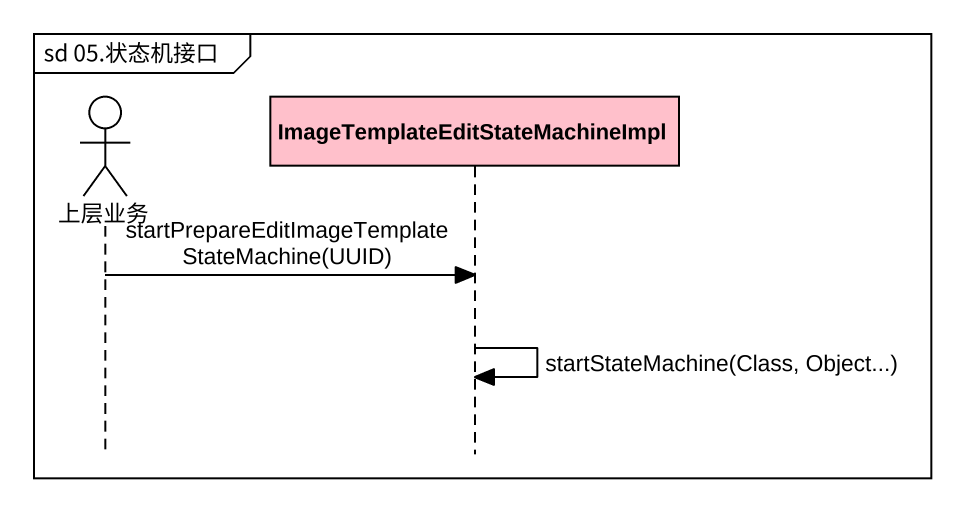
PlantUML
@startuml
mainframe sd 05.状态机接口
hide footbox
actor 上层业务 #FFFFFF
participant "ImageTemplateEditStateMachineImpl" as ImageTemplateEditStateMachin #FFC0CB

上层业务 -> ImageTemplateEditStateMachin : startPrepareEditImageTemplateStateMachine(UUID)
ImageTemplateEditStateMachin -> ImageTemplateEditStateMachin : startStateMachine(Class, Object...)
@enduml
